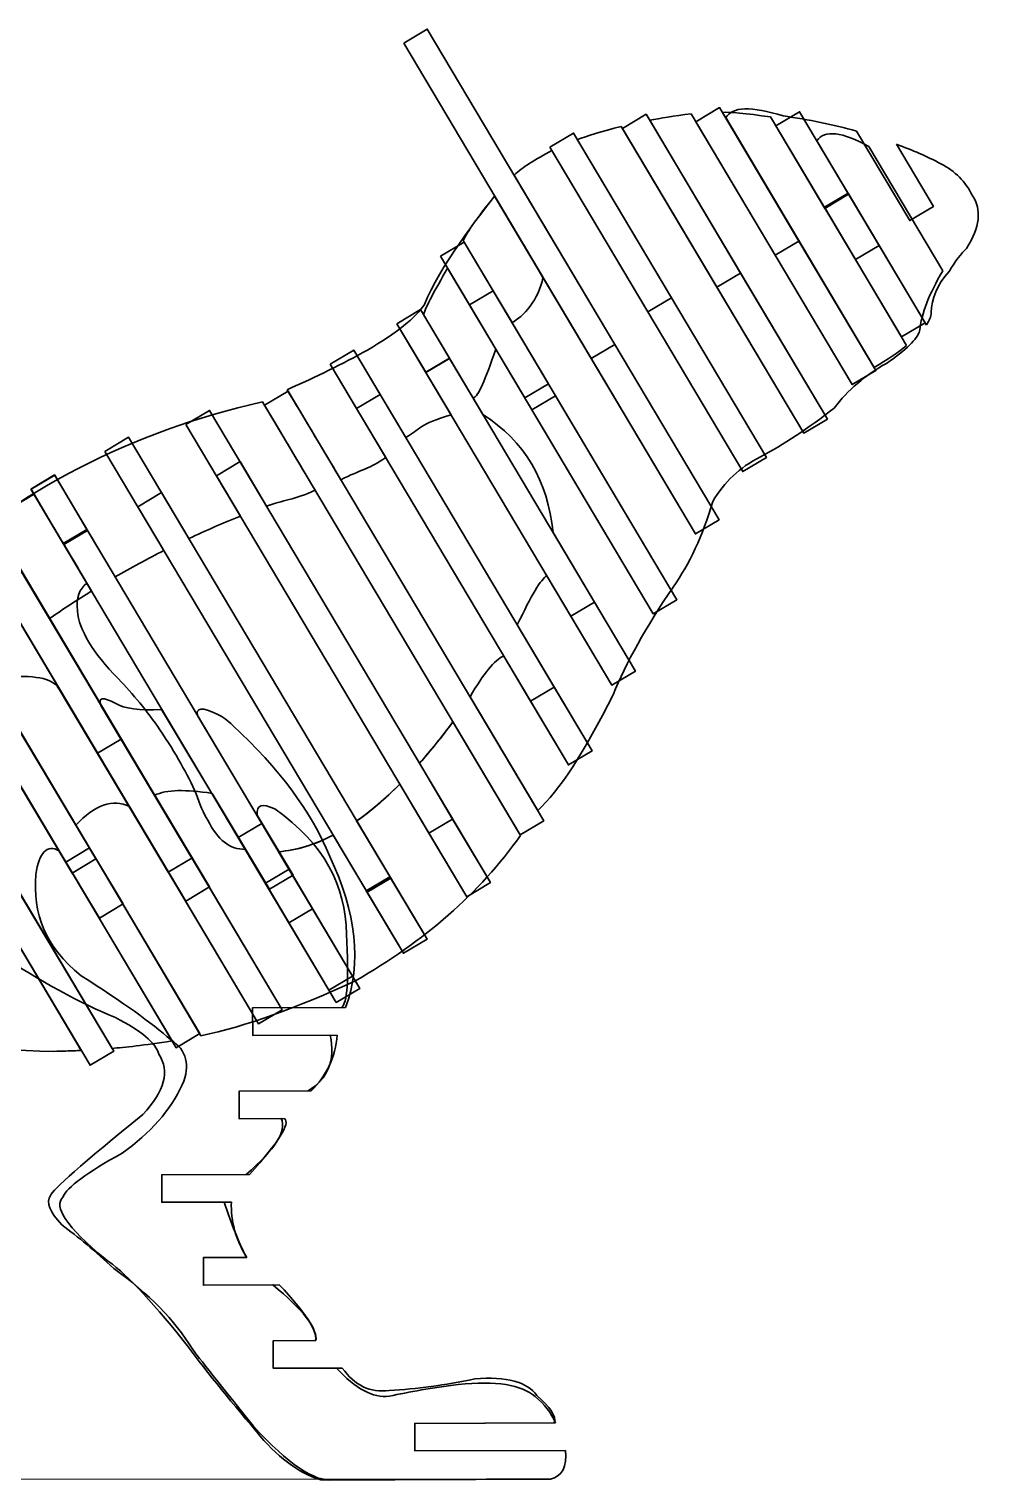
# Model space of a CAD drawing. Header units: inches. Extents: x -312 to -10, y -67 to 333.
# Drawn here: x -165.6 to -102.7, y 237.4 to 333.2 of the extents above; entities that cross this region are included whole.
import ezdxf

# ---------------------------------------------------------------- set-up
doc = ezdxf.new("R2010")
doc.units = ezdxf.units.IN
doc.header["$MEASUREMENT"] = 0
doc.layers.add('Layer 1', color=7, linetype='Continuous')

msp = doc.modelspace()

# ---------------------------------------------------------------- linework, layer by layer
at = {"layer": 'Layer 1', "color": 1, "lineweight": 35}
for points, knots in [([(-140.873, 332.279), (-140.873, 332.279), (-139.313, 333.207), (-139.313, 333.207), (-139.313, 333.207), (-139.313, 333.207), (-120.07, 300.859), (-120.07, 300.859), (-120.07, 300.859), (-120.07, 300.859), (-121.631, 299.93), (-121.631, 299.93), (-121.631, 299.93), (-121.631, 299.93), (-140.873, 332.279), (-140.873, 332.279)], [0, 0, 0, 0, 0.25, 0.25, 0.25, 0.25, 0.5, 0.5, 0.5, 0.5, 0.75, 0.75, 0.75, 0.75, 1, 1, 1, 1]), ([(-126.446, 326.658), (-126.446, 326.658), (-124.886, 327.586), (-124.886, 327.586), (-124.886, 327.586), (-124.886, 327.586), (-112.936, 307.499), (-112.936, 307.499), (-112.936, 307.499), (-112.936, 307.499), (-114.497, 306.57), (-114.497, 306.57), (-114.497, 306.57), (-114.497, 306.57), (-126.446, 326.658), (-126.446, 326.658)], [0, 0, 0, 0, 0.25, 0.25, 0.25, 0.25, 0.5, 0.5, 0.5, 0.5, 0.75, 0.75, 0.75, 0.75, 1, 1, 1, 1]), ([(-121.92, 327.626), (-121.92, 327.626), (-116.369, 318.294), (-116.369, 318.294), (-116.369, 318.294), (-116.369, 318.294), (-114.808, 319.223), (-114.808, 319.223), (-114.808, 319.223), (-114.808, 319.223), (-119.859, 327.714), (-119.859, 327.714)], [0, 0, 0, 0, 0.333333, 0.333333, 0.333333, 0.333333, 0.666667, 0.666667, 0.666667, 0.666667, 1, 1, 1, 1]), ([(-121.605, 327.096), (-121.605, 327.096), (-120.044, 328.025), (-120.044, 328.025), (-120.044, 328.025), (-120.044, 328.025), (-109.736, 310.697), (-109.736, 310.697), (-109.736, 310.697), (-109.736, 310.697), (-111.297, 309.768), (-111.297, 309.768), (-111.297, 309.768), (-111.297, 309.768), (-121.605, 327.096), (-121.605, 327.096)], [0, 0, 0, 0, 0.25, 0.25, 0.25, 0.25, 0.5, 0.5, 0.5, 0.5, 0.75, 0.75, 0.75, 0.75, 1, 1, 1, 1]), ([(-111.014, 326.481), (-112.548, 326.911), (-114.184, 327.241), (-115.843, 327.481), (-115.843, 327.481), (-117.951, 328.131), (-119.216, 328.093), (-119.635, 327.367)], [0, 0, 0, 0, 0.5, 0.5, 0.5, 0.5, 1, 1, 1, 1]), ([(-116.324, 326.822), (-116.324, 326.822), (-114.763, 327.751), (-114.763, 327.751), (-114.763, 327.751), (-114.763, 327.751), (-106.488, 313.839), (-106.488, 313.839), (-106.488, 313.839), (-106.488, 313.839), (-108.048, 312.91), (-108.048, 312.91), (-108.048, 312.91), (-108.048, 312.91), (-116.324, 326.822), (-116.324, 326.822)], [0, 0, 0, 0, 0.25, 0.25, 0.25, 0.25, 0.5, 0.5, 0.5, 0.5, 0.75, 0.75, 0.75, 0.75, 1, 1, 1, 1]), ([(-126.525, 326.79), (-126.525, 326.79), (-120.216, 316.184), (-120.216, 316.184), (-120.216, 316.184), (-120.216, 316.184), (-118.655, 317.112), (-118.655, 317.112), (-118.655, 317.112), (-118.655, 317.112), (-124.652, 327.194), (-124.652, 327.194)], [0, 0, 0, 0, 0.333333, 0.333333, 0.333333, 0.333333, 0.666667, 0.666667, 0.666667, 0.666667, 1, 1, 1, 1]), ([(-116.676, 327.413), (-116.676, 327.413), (-111.081, 318.009), (-111.081, 318.009), (-111.081, 318.009), (-111.081, 318.009), (-109.521, 318.937), (-109.521, 318.937), (-109.521, 318.937), (-109.521, 318.937), (-113.626, 325.839), (-113.626, 325.839)], [0, 0, 0, 0, 0.333333, 0.333333, 0.333333, 0.333333, 0.666667, 0.666667, 0.666667, 0.666667, 1, 1, 1, 1]), ([(-131.226, 325.415), (-131.226, 325.415), (-129.666, 326.344), (-129.666, 326.344), (-129.666, 326.344), (-129.666, 326.344), (-116.949, 304.967), (-116.949, 304.967), (-116.949, 304.967), (-116.949, 304.967), (-118.51, 304.038), (-118.51, 304.038), (-118.51, 304.038), (-118.51, 304.038), (-131.226, 325.415), (-131.226, 325.415)], [0, 0, 0, 0, 0.25, 0.25, 0.25, 0.25, 0.5, 0.5, 0.5, 0.5, 0.75, 0.75, 0.75, 0.75, 1, 1, 1, 1]), ([(-131.095, 325.195), (-131.095, 325.195), (-124.768, 314.559), (-124.768, 314.559), (-124.768, 314.559), (-124.768, 314.559), (-123.208, 315.487), (-123.208, 315.487), (-123.208, 315.487), (-123.208, 315.487), (-129.534, 326.123), (-129.534, 326.123)], [0, 0, 0, 0, 0.333333, 0.333333, 0.333333, 0.333333, 0.666667, 0.666667, 0.666667, 0.666667, 1, 1, 1, 1]), ([(-108.382, 325.61), (-108.382, 325.61), (-105.945, 321.513), (-105.945, 321.513), (-105.945, 321.513), (-105.945, 321.513), (-107.506, 320.584), (-107.506, 320.584), (-107.506, 320.584), (-107.506, 320.584), (-111.014, 326.481), (-111.014, 326.481)], [0, 0, 0, 0, 0.333333, 0.333333, 0.333333, 0.333333, 0.666667, 0.666667, 0.666667, 0.666667, 1, 1, 1, 1]), ([(-106.08, 314.514), (-106.086, 315.423), (-105.695, 316.33), (-104.907, 317.235), (-104.907, 317.235), (-104.492, 317.918), (-104.11, 318.423), (-103.76, 318.75), (-103.76, 318.75), (-102.87, 320.133), (-102.742, 321.3), (-103.377, 322.251), (-103.377, 322.251), (-103.829, 323.143), (-104.517, 323.834), (-105.443, 324.325), (-105.443, 324.325), (-106.429, 324.837), (-107.276, 325.204), (-108.382, 325.61)], [0, 0, 0, 0, 0.2, 0.2, 0.2, 0.2, 0.4, 0.4, 0.4, 0.4, 0.6, 0.6, 0.6, 0.6, 0.8, 0.8, 0.8, 0.8, 1, 1, 1, 1]), ([(-134.876, 322.196), (-134.876, 322.196), (-128.508, 311.491), (-128.508, 311.491), (-128.508, 311.491), (-128.508, 311.491), (-126.947, 312.419), (-126.947, 312.419), (-126.947, 312.419), (-126.947, 312.419), (-133.589, 323.585), (-133.589, 323.585)], [0, 0, 0, 0, 0.333333, 0.333333, 0.333333, 0.333333, 0.666667, 0.666667, 0.666667, 0.666667, 1, 1, 1, 1]), ([(-131.687, 316.836), (-134.442, 321.466), (-132.122, 317.566), (-134.876, 322.196), (-134.876, 322.196), (-135.869, 320.922), (-138.529, 317.53), (-139.506, 315.052), (-139.506, 315.052), (-139.988, 314.232), (-141.431, 313.116), (-143.266, 312.044), (-143.266, 312.044), (-144.878, 311.144), (-146.642, 310.273), (-148.556, 309.431)], [0, 0, 0, 0, 0.25, 0.25, 0.25, 0.25, 0.5, 0.5, 0.5, 0.5, 0.75, 0.75, 0.75, 0.75, 1, 1, 1, 1]), ([(-106.402, 313.695), (-106.402, 313.695), (-111.573, 322.388), (-111.573, 322.388), (-111.573, 322.388), (-111.573, 322.388), (-113.134, 321.46), (-113.134, 321.46), (-113.134, 321.46), (-113.134, 321.46), (-107.709, 312.34), (-107.709, 312.34)], [0, 0, 0, 0, 0.333333, 0.333333, 0.333333, 0.333333, 0.666667, 0.666667, 0.666667, 0.666667, 1, 1, 1, 1]), ([(-138.435, 318.226), (-138.435, 318.226), (-136.874, 319.154), (-136.874, 319.154), (-136.874, 319.154), (-136.874, 319.154), (-122.853, 295.583), (-122.853, 295.583), (-122.853, 295.583), (-122.853, 295.583), (-124.414, 294.655), (-124.414, 294.655), (-124.414, 294.655), (-124.414, 294.655), (-138.435, 318.226), (-138.435, 318.226)], [0, 0, 0, 0, 0.25, 0.25, 0.25, 0.25, 0.5, 0.5, 0.5, 0.5, 0.75, 0.75, 0.75, 0.75, 1, 1, 1, 1]), ([(-137.973, 317.449), (-137.973, 317.449), (-132.881, 308.889), (-132.881, 308.889), (-132.881, 308.889), (-132.881, 308.889), (-131.32, 309.818), (-131.32, 309.818), (-131.32, 309.818), (-131.32, 309.818), (-136.943, 319.27), (-136.943, 319.27)], [0, 0, 0, 0, 0.333333, 0.333333, 0.333333, 0.333333, 0.666667, 0.666667, 0.666667, 0.666667, 1, 1, 1, 1]), ([(-105.327, 317.264), (-106.22, 315.772), (-106.729, 314.451), (-106.851, 313.299), (-106.851, 313.299), (-107.012, 312.768), (-107.74, 312.058), (-109.035, 311.168), (-109.035, 311.168), (-110.446, 310.388), (-111.597, 309.406), (-112.49, 308.222), (-112.49, 308.222), (-114.185, 306.893), (-115.821, 305.813), (-117.398, 304.982), (-117.398, 304.982), (-118.698, 304.321), (-119.729, 303.35), (-120.491, 302.067), (-120.491, 302.067), (-121.157, 299.799), (-122.028, 297.919), (-123.105, 296.426), (-123.105, 296.426), (-124.893, 293.78), (-126.214, 291.413), (-127.067, 289.323), (-127.067, 289.323), (-128.954, 285.541), (-130.611, 282.996), (-132.037, 281.688)], [0, 0, 0, 0, 0.125, 0.125, 0.125, 0.125, 0.25, 0.25, 0.25, 0.25, 0.375, 0.375, 0.375, 0.375, 0.5, 0.5, 0.5, 0.5, 0.625, 0.625, 0.625, 0.625, 0.75, 0.75, 0.75, 0.75, 0.875, 0.875, 0.875, 0.875, 1, 1, 1, 1]), ([(-134.795, 312.107), (-134.795, 312.107), (-136.53, 315.024), (-136.53, 315.024), (-136.53, 315.024), (-136.53, 315.024), (-134.969, 315.952), (-134.969, 315.952), (-134.969, 315.952), (-134.969, 315.952), (-133.73, 313.869), (-133.73, 313.869)], [0, 0, 0, 0, 0.333333, 0.333333, 0.333333, 0.333333, 0.666667, 0.666667, 0.666667, 0.666667, 1, 1, 1, 1]), ([(-141.324, 313.781), (-141.324, 313.781), (-139.763, 314.709), (-139.763, 314.709), (-139.763, 314.709), (-139.763, 314.709), (-125.594, 290.889), (-125.594, 290.889), (-125.594, 290.889), (-125.594, 290.889), (-127.155, 289.96), (-127.155, 289.96), (-127.155, 289.96), (-127.155, 289.96), (-141.324, 313.781), (-141.324, 313.781)], [0, 0, 0, 0, 0.25, 0.25, 0.25, 0.25, 0.5, 0.5, 0.5, 0.5, 0.75, 0.75, 0.75, 0.75, 1, 1, 1, 1]), ([(-148.556, 309.431), (-147.614, 307.847), (-145.741, 304.725), (-145.013, 303.501), (-145.013, 303.501), (-143.742, 304.14), (-143.045, 304.235), (-142.06, 304.964), (-142.06, 304.964), (-142.06, 304.964), (-143.98, 308.191), (-143.98, 308.191), (-143.98, 308.191), (-143.98, 308.191), (-142.419, 309.12), (-142.419, 309.12), (-142.419, 309.12), (-142.419, 309.12), (-140.73, 306.28), (-140.73, 306.28), (-140.73, 306.28), (-139.789, 306.84), (-139.854, 307.17), (-137.748, 307.768), (-137.748, 307.768), (-137.748, 307.768), (-139.41, 310.564), (-139.41, 310.564), (-139.41, 310.564), (-139.41, 310.564), (-137.85, 311.492), (-137.85, 311.492), (-137.85, 311.492), (-137.85, 311.492), (-136.291, 308.871), (-136.291, 308.871)], [0, 0, 0, 0, 0.111111, 0.111111, 0.111111, 0.111111, 0.222222, 0.222222, 0.222222, 0.222222, 0.333333, 0.333333, 0.333333, 0.333333, 0.444444, 0.444444, 0.444444, 0.444444, 0.555556, 0.555556, 0.555556, 0.555556, 0.666667, 0.666667, 0.666667, 0.666667, 0.777778, 0.777778, 0.777778, 0.777778, 0.888889, 0.888889, 0.888889, 0.888889, 1, 1, 1, 1]), ([(-145.721, 311.118), (-145.721, 311.118), (-144.16, 312.047), (-144.16, 312.047), (-144.16, 312.047), (-144.16, 312.047), (-128.444, 285.625), (-128.444, 285.625), (-128.444, 285.625), (-128.444, 285.625), (-130.005, 284.697), (-130.005, 284.697), (-130.005, 284.697), (-130.005, 284.697), (-145.721, 311.118), (-145.721, 311.118)], [0, 0, 0, 0, 0.25, 0.25, 0.25, 0.25, 0.5, 0.5, 0.5, 0.5, 0.75, 0.75, 0.75, 0.75, 1, 1, 1, 1]), ([(-150.178, 308.631), (-147.423, 304.001), (-149.464, 307.432), (-146.71, 302.802), (-146.71, 302.802), (-148.068, 302.186), (-148.837, 302.153), (-149.915, 301.757)], [0, 0, 0, 0, 0.5, 0.5, 0.5, 0.5, 1, 1, 1, 1]), ([(-150.046, 308.409), (-150.046, 308.409), (-148.485, 309.338), (-148.485, 309.338), (-148.485, 309.338), (-148.485, 309.338), (-131.638, 281.016), (-131.638, 281.016), (-131.638, 281.016), (-131.638, 281.016), (-133.198, 280.088), (-133.198, 280.088), (-133.198, 280.088), (-133.198, 280.088), (-150.046, 308.409), (-150.046, 308.409)], [0, 0, 0, 0, 0.25, 0.25, 0.25, 0.25, 0.5, 0.5, 0.5, 0.5, 0.75, 0.75, 0.75, 0.75, 1, 1, 1, 1]), ([(-155.233, 307.14), (-155.233, 307.14), (-153.672, 308.068), (-153.672, 308.068), (-153.672, 308.068), (-153.672, 308.068), (-135.157, 276.942), (-135.157, 276.942), (-135.157, 276.942), (-135.157, 276.942), (-136.717, 276.013), (-136.717, 276.013), (-136.717, 276.013), (-136.717, 276.013), (-155.233, 307.14), (-155.233, 307.14)], [0, 0, 0, 0, 0.25, 0.25, 0.25, 0.25, 0.5, 0.5, 0.5, 0.5, 0.75, 0.75, 0.75, 0.75, 1, 1, 1, 1]), ([(-160.575, 305.366), (-160.575, 305.366), (-159.014, 306.295), (-159.014, 306.295), (-159.014, 306.295), (-159.014, 306.295), (-139.332, 273.208), (-139.332, 273.208), (-139.332, 273.208), (-139.332, 273.208), (-140.893, 272.279), (-140.893, 272.279), (-140.893, 272.279), (-140.893, 272.279), (-160.575, 305.366), (-160.575, 305.366)], [0, 0, 0, 0, 0.25, 0.25, 0.25, 0.25, 0.5, 0.5, 0.5, 0.5, 0.75, 0.75, 0.75, 0.75, 1, 1, 1, 1]), ([(-151.637, 301.095), (-151.637, 301.095), (-153.223, 303.76), (-153.223, 303.76), (-153.223, 303.76), (-153.223, 303.76), (-151.66, 304.69), (-151.66, 304.69), (-151.66, 304.69), (-151.66, 304.69), (-149.915, 301.757), (-149.915, 301.757)], [0, 0, 0, 0, 0.333333, 0.333333, 0.333333, 0.333333, 0.666667, 0.666667, 0.666667, 0.666667, 1, 1, 1, 1]), ([(-165.449, 302.883), (-165.449, 302.883), (-163.888, 303.812), (-163.888, 303.812), (-163.888, 303.812), (-163.888, 303.812), (-144.24, 270.781), (-144.24, 270.781), (-144.24, 270.781), (-144.24, 270.781), (-145.801, 269.852), (-145.801, 269.852), (-145.801, 269.852), (-145.801, 269.852), (-165.449, 302.883), (-165.449, 302.883)], [0, 0, 0, 0, 0.25, 0.25, 0.25, 0.25, 0.5, 0.5, 0.5, 0.5, 0.75, 0.75, 0.75, 0.75, 1, 1, 1, 1]), ([(-156.685, 298.827), (-156.685, 298.827), (-158.406, 301.72), (-158.406, 301.72), (-158.406, 301.72), (-158.406, 301.72), (-156.843, 302.649), (-156.843, 302.649), (-156.843, 302.649), (-156.843, 302.649), (-155.042, 299.623), (-155.042, 299.623)], [0, 0, 0, 0, 0.333333, 0.333333, 0.333333, 0.333333, 0.666667, 0.666667, 0.666667, 0.666667, 1, 1, 1, 1]), ([(-169.704, 300.006), (-169.704, 300.006), (-168.143, 300.935), (-168.143, 300.935), (-168.143, 300.935), (-168.143, 300.935), (-148.888, 268.564), (-148.888, 268.564), (-148.888, 268.564), (-148.888, 268.564), (-150.448, 267.636), (-150.448, 267.636), (-150.448, 267.636), (-150.448, 267.636), (-169.704, 300.006), (-169.704, 300.006)], [0, 0, 0, 0, 0.25, 0.25, 0.25, 0.25, 0.5, 0.5, 0.5, 0.5, 0.75, 0.75, 0.75, 0.75, 1, 1, 1, 1]), ([(-169.535, 299.721), (-169.535, 299.721), (-161.06, 285.474), (-161.06, 285.474), (-161.06, 285.474), (-161.06, 285.474), (-159.499, 286.403), (-159.499, 286.403), (-159.499, 286.403), (-159.499, 286.403), (-168.075, 300.752), (-168.075, 300.752)], [0, 0, 0, 0, 0.333333, 0.333333, 0.333333, 0.333333, 0.666667, 0.666667, 0.666667, 0.666667, 1, 1, 1, 1]), ([(-161.455, 296.164), (-161.455, 296.164), (-163.273, 299.219), (-163.273, 299.219), (-163.273, 299.219), (-163.273, 299.219), (-161.71, 300.149), (-161.71, 300.149), (-161.71, 300.149), (-161.71, 300.149), (-159.892, 297.093), (-159.892, 297.093)], [0, 0, 0, 0, 0.333333, 0.333333, 0.333333, 0.333333, 0.666667, 0.666667, 0.666667, 0.666667, 1, 1, 1, 1]), ([(-131.437, 297.16), (-131.437, 297.16), (-129.857, 294.504), (-129.857, 294.504), (-129.857, 294.504), (-129.857, 294.504), (-128.297, 295.433), (-128.297, 295.433), (-128.297, 295.433), (-128.297, 295.433), (-131.024, 300.018), (-131.024, 300.018)], [0, 0, 0, 0, 0.333333, 0.333333, 0.333333, 0.333333, 0.666667, 0.666667, 0.666667, 0.666667, 1, 1, 1, 1]), ([(-173.921, 296.391), (-173.921, 296.391), (-172.36, 297.32), (-172.36, 297.32), (-172.36, 297.32), (-172.36, 297.32), (-154.315, 266.985), (-154.315, 266.985), (-154.315, 266.985), (-154.315, 266.985), (-155.876, 266.056), (-155.876, 266.056), (-155.876, 266.056), (-155.876, 266.056), (-173.921, 296.391), (-173.921, 296.391)], [0, 0, 0, 0, 0.25, 0.25, 0.25, 0.25, 0.5, 0.5, 0.5, 0.5, 0.75, 0.75, 0.75, 0.75, 1, 1, 1, 1]), ([(-165.701, 293.276), (-165.701, 293.276), (-167.599, 296.468), (-167.599, 296.468), (-167.599, 296.468), (-167.599, 296.468), (-166.036, 297.397), (-166.036, 297.397), (-166.036, 297.397), (-166.036, 297.397), (-164.22, 294.344), (-164.22, 294.344)], [0, 0, 0, 0, 0.333333, 0.333333, 0.333333, 0.333333, 0.666667, 0.666667, 0.666667, 0.666667, 1, 1, 1, 1]), ([(-151.321, 279.133), (-152.318, 279.114), (-153.14, 279.754), (-153.787, 281.051), (-153.787, 281.051), (-154.082, 281.529), (-154.337, 282.11), (-154.555, 282.792), (-154.555, 282.792), (-155.113, 284.063), (-155.91, 285.47), (-156.946, 287.012), (-156.946, 287.012), (-157.792, 288.25), (-158.706, 289.37), (-159.687, 290.37), (-159.687, 290.37), (-161.374, 292.088), (-162.273, 293.583), (-162.384, 294.853), (-162.384, 294.853), (-162.469, 295.703), (-162.261, 296.312), (-161.759, 296.68)], [0, 0, 0, 0, 0.166667, 0.166667, 0.166667, 0.166667, 0.333333, 0.333333, 0.333333, 0.333333, 0.5, 0.5, 0.5, 0.5, 0.666667, 0.666667, 0.666667, 0.666667, 0.833333, 0.833333, 0.833333, 0.833333, 1, 1, 1, 1]), ([(-178.01, 292.561), (-178.01, 292.561), (-176.449, 293.489), (-176.449, 293.489), (-176.449, 293.489), (-176.449, 293.489), (-159.992, 265.824), (-159.992, 265.824), (-159.992, 265.824), (-159.992, 265.824), (-161.553, 264.895), (-161.553, 264.895), (-161.553, 264.895), (-161.553, 264.895), (-178.01, 292.561), (-178.01, 292.561)], [0, 0, 0, 0, 0.25, 0.25, 0.25, 0.25, 0.5, 0.5, 0.5, 0.5, 0.75, 0.75, 0.75, 0.75, 1, 1, 1, 1]), ([(-134.276, 291.878), (-134.276, 291.878), (-132.508, 288.906), (-132.508, 288.906), (-132.508, 288.906), (-132.508, 288.906), (-130.947, 289.834), (-130.947, 289.834), (-130.947, 289.834), (-130.947, 289.834), (-133.381, 293.925), (-133.381, 293.925)], [0, 0, 0, 0, 0.333333, 0.333333, 0.333333, 0.333333, 0.666667, 0.666667, 0.666667, 0.666667, 1, 1, 1, 1]), ([(-141.127, 283.426), (-141.127, 283.426), (-139.21, 280.203), (-139.21, 280.203), (-139.21, 280.203), (-139.21, 280.203), (-137.649, 281.132), (-137.649, 281.132), (-137.649, 281.132), (-137.649, 281.132), (-139.833, 284.803), (-139.833, 284.803)], [0, 0, 0, 0, 0.333333, 0.333333, 0.333333, 0.333333, 0.666667, 0.666667, 0.666667, 0.666667, 1, 1, 1, 1]), ([(-145.525, 280.066), (-145.525, 280.066), (-143.29, 276.308), (-143.29, 276.308), (-143.29, 276.308), (-143.29, 276.308), (-141.729, 277.237), (-141.729, 277.237), (-141.729, 277.237), (-141.729, 277.237), (-143.973, 281.009), (-143.973, 281.009)], [0, 0, 0, 0, 0.333333, 0.333333, 0.333333, 0.333333, 0.666667, 0.666667, 0.666667, 0.666667, 1, 1, 1, 1]), ([(-154.25, 266.839), (-154.25, 266.839), (-161.595, 279.223), (-161.595, 279.223), (-161.595, 279.223), (-161.595, 279.223), (-163.156, 278.294), (-163.156, 278.294), (-163.156, 278.294), (-163.156, 278.294), (-156.144, 266.506), (-156.144, 266.506)], [0, 0, 0, 0, 0.333333, 0.333333, 0.333333, 0.333333, 0.666667, 0.666667, 0.666667, 0.666667, 1, 1, 1, 1]), ([(-149.116, 278.979), (-149.116, 278.979), (-146.88, 275.22), (-146.88, 275.22), (-146.88, 275.22), (-146.88, 275.22), (-148.441, 274.291), (-148.441, 274.291), (-148.441, 274.291), (-148.441, 274.291), (-151.321, 279.133), (-151.321, 279.133)], [0, 0, 0, 0, 0.333333, 0.333333, 0.333333, 0.333333, 0.666667, 0.666667, 0.666667, 0.666667, 1, 1, 1, 1]), ([(-160.105, 266.014), (-160.105, 266.014), (-166.481, 276.732), (-166.481, 276.732), (-166.481, 276.732), (-166.481, 276.732), (-168.042, 275.804), (-168.042, 275.804), (-168.042, 275.804), (-168.042, 275.804), (-162.137, 265.878), (-162.137, 265.878)], [0, 0, 0, 0, 0.333333, 0.333333, 0.333333, 0.333333, 0.666667, 0.666667, 0.666667, 0.666667, 1, 1, 1, 1]), ([(-181.889, 275.318), (-180.823, 272.195), (-178.96, 269.862), (-176.302, 268.319), (-176.302, 268.319), (-173.012, 266.677), (-168.897, 265.843), (-163.957, 265.815), (-163.957, 265.815), (-163.686, 265.821), (-163.415, 265.828), (-163.147, 265.836), (-163.147, 265.836), (-162.822, 265.847), (-162.458, 265.862), (-162.137, 265.878)], [0, 0, 0, 0, 0.25, 0.25, 0.25, 0.25, 0.5, 0.5, 0.5, 0.5, 0.75, 0.75, 0.75, 0.75, 1, 1, 1, 1])]:
    msp.add_open_spline(points, degree=3, knots=knots, dxfattribs=at)
for points in [[(-121.92, 327.626), (-123.053, 327.474), (-123.964, 327.33), (-124.652, 327.194)], [(-116.676, 327.413), (-118.347, 327.648), (-119.409, 327.749), (-119.859, 327.714)], [(-126.525, 326.79), (-127.833, 326.454), (-128.795, 326.162), (-129.411, 325.916)], [(-119.635, 327.367), (-119.635, 327.367), (-109.844, 310.907), (-109.844, 310.907)], [(-113.626, 325.839), (-113.111, 326.573), (-111.969, 326.446), (-110.201, 325.457)], [(-131.095, 325.195), (-132.211, 324.621), (-133.043, 324.085), (-133.589, 323.585)], [(-110.201, 325.457), (-110.201, 325.457), (-105.327, 317.264), (-105.327, 317.264)], [(-134.876, 322.196), (-136.011, 320.787), (-136.7, 319.811), (-136.943, 319.27)], [(-137.973, 317.449), (-138.845, 315.965), (-139.377, 314.943), (-139.57, 314.385)], [(-133.73, 313.869), (-133.016, 314.185), (-131.94, 315.409), (-131.687, 316.836)], [(-135.656, 307.805), (-135.656, 307.805), (-139.57, 314.385), (-139.57, 314.385)], [(-106.409, 313.705), (-106.19, 314.022), (-106.114, 314.239), (-106.08, 314.514)], [(-109.844, 310.907), (-108.949, 311.431), (-108.285, 311.871), (-107.709, 312.34)], [(-136.291, 308.871), (-135.913, 309.027), (-135.524, 310.04), (-134.795, 312.107)], [(-150.178, 308.631), (-159.031, 306.608), (-166.227, 302.787), (-172.36, 297.32)], [(-131.024, 300.018), (-131.352, 303.436), (-132.896, 306.031), (-135.656, 307.805)], [(-165.245, 302.54), (-166.225, 301.963), (-167.187, 301.354), (-168.075, 300.752)], [(-165.245, 302.54), (-164.083, 300.587), (-162.921, 298.633), (-161.759, 296.68)], [(-151.637, 301.095), (-152.826, 300.621), (-153.89, 300.16), (-155.043, 299.623)], [(-156.685, 298.827), (-157.733, 298.301), (-158.887, 297.67), (-159.892, 297.093)], [(-133.381, 293.925), (-132.46, 295.878), (-131.812, 296.956), (-131.437, 297.16)], [(-161.455, 296.164), (-162.431, 295.564), (-163.282, 294.996), (-164.22, 294.343)], [(-136.499, 289.189), (-135.613, 290.726), (-134.872, 291.622), (-134.276, 291.878)], [(-132.037, 281.688), (-132.037, 281.688), (-136.499, 289.189), (-136.499, 289.189)], [(-139.833, 284.803), (-139.194, 285.514), (-138.458, 286.423), (-137.625, 287.53)], [(-137.625, 287.53), (-138.37, 286.533), (-139.09, 285.641), (-139.82, 284.818)], [(-133.168, 280.037), (-133.168, 280.037), (-137.625, 287.53), (-137.625, 287.53)], [(-141.127, 283.426), (-142.092, 282.466), (-143.032, 281.661), (-143.973, 281.009)], [(-141.127, 283.426), (-142.164, 282.402), (-143.113, 281.597), (-143.973, 281.009)], [(-145.525, 280.066), (-146.746, 279.448), (-147.908, 279.069), (-149.116, 278.979)], [(-145.525, 280.066), (-146.761, 279.427), (-147.959, 279.065), (-149.116, 278.979)], [(-144.057, 270.473), (-139.522, 273.053), (-135.893, 276.241), (-133.168, 280.037)], [(-144.057, 270.473), (-147.879, 268.683), (-151.277, 267.471), (-154.25, 266.839)], [(-156.144, 266.506), (-157.986, 266.227), (-159.307, 266.063), (-160.105, 266.014)]]:
    msp.add_open_spline(points, degree=3, dxfattribs=at)
at = {"layer": 'Layer 1', "lineweight": 35}
for points in [[(-116.324, 326.822), (-116.324, 326.822), (-114.763, 327.751), (-114.763, 327.751), (-114.763, 327.751), (-114.763, 327.751), (-111.531, 322.317), (-111.531, 322.317), (-111.531, 322.317), (-111.531, 322.317), (-113.092, 321.388), (-113.092, 321.388), (-113.092, 321.388), (-113.092, 321.388), (-116.324, 326.822), (-116.324, 326.822)], [(-138.435, 318.226), (-138.435, 318.226), (-136.874, 319.154), (-136.874, 319.154), (-136.874, 319.154), (-136.874, 319.154), (-134.971, 315.956), (-134.971, 315.956), (-134.971, 315.956), (-134.971, 315.956), (-136.532, 315.027), (-136.532, 315.027), (-136.532, 315.027), (-136.532, 315.027), (-138.435, 318.226), (-138.435, 318.226)], [(-116.369, 318.294), (-116.369, 318.294), (-114.808, 319.223), (-114.808, 319.223), (-114.808, 319.223), (-114.808, 319.223), (-109.736, 310.697), (-109.736, 310.697), (-109.736, 310.697), (-109.736, 310.697), (-111.297, 309.768), (-111.297, 309.768), (-111.297, 309.768), (-111.297, 309.768), (-116.369, 318.294), (-116.369, 318.294)], [(-111.081, 318.009), (-111.081, 318.009), (-109.521, 318.937), (-109.521, 318.937), (-109.521, 318.937), (-109.521, 318.937), (-106.488, 313.839), (-106.488, 313.839), (-106.488, 313.839), (-106.488, 313.839), (-108.048, 312.91), (-108.048, 312.91), (-108.048, 312.91), (-108.048, 312.91), (-111.081, 318.009), (-111.081, 318.009)], [(-120.216, 316.184), (-120.216, 316.184), (-118.655, 317.112), (-118.655, 317.112), (-118.655, 317.112), (-118.655, 317.112), (-112.936, 307.499), (-112.936, 307.499), (-112.936, 307.499), (-112.936, 307.499), (-114.497, 306.57), (-114.497, 306.57), (-114.497, 306.57), (-114.497, 306.57), (-120.216, 316.184), (-120.216, 316.184)], [(-124.768, 314.559), (-124.768, 314.559), (-123.208, 315.487), (-123.208, 315.487), (-123.208, 315.487), (-123.208, 315.487), (-116.949, 304.967), (-116.949, 304.967), (-116.949, 304.967), (-116.949, 304.967), (-118.51, 304.038), (-118.51, 304.038), (-118.51, 304.038), (-118.51, 304.038), (-124.768, 314.559), (-124.768, 314.559)], [(-141.324, 313.781), (-141.324, 313.781), (-139.763, 314.709), (-139.763, 314.709), (-139.763, 314.709), (-139.763, 314.709), (-137.86, 311.51), (-137.86, 311.51), (-137.86, 311.51), (-137.86, 311.51), (-139.421, 310.582), (-139.421, 310.582), (-139.421, 310.582), (-139.421, 310.582), (-141.324, 313.781), (-141.324, 313.781)], [(-128.508, 311.491), (-128.508, 311.491), (-126.947, 312.419), (-126.947, 312.419), (-126.947, 312.419), (-126.947, 312.419), (-120.07, 300.859), (-120.07, 300.859), (-120.07, 300.859), (-120.07, 300.859), (-121.631, 299.93), (-121.631, 299.93), (-121.631, 299.93), (-121.631, 299.93), (-128.508, 311.491), (-128.508, 311.491)], [(-145.721, 311.118), (-145.721, 311.118), (-144.16, 312.047), (-144.16, 312.047), (-144.16, 312.047), (-144.16, 312.047), (-142.419, 309.12), (-142.419, 309.12), (-142.419, 309.12), (-142.419, 309.12), (-143.98, 308.191), (-143.98, 308.191), (-143.98, 308.191), (-143.98, 308.191), (-145.721, 311.118), (-145.721, 311.118)], [(-132.412, 308.101), (-132.412, 308.101), (-130.851, 309.029), (-130.851, 309.029), (-130.851, 309.029), (-130.851, 309.029), (-122.853, 295.583), (-122.853, 295.583), (-122.853, 295.583), (-122.853, 295.583), (-124.414, 294.655), (-124.414, 294.655), (-124.414, 294.655), (-124.414, 294.655), (-132.412, 308.101), (-132.412, 308.101)], [(-165.44, 302.867), (-165.44, 302.867), (-163.879, 303.796), (-163.879, 303.796), (-163.879, 303.796), (-163.879, 303.796), (-161.754, 300.223), (-161.754, 300.223), (-161.754, 300.223), (-161.754, 300.223), (-163.315, 299.295), (-163.315, 299.295), (-163.315, 299.295), (-163.315, 299.295), (-165.44, 302.867), (-165.44, 302.867)], [(-173.921, 296.391), (-173.921, 296.391), (-172.36, 297.32), (-172.36, 297.32), (-172.36, 297.32), (-172.36, 297.32), (-161.595, 279.223), (-161.595, 279.223), (-161.595, 279.223), (-161.595, 279.223), (-163.156, 278.294), (-163.156, 278.294), (-163.156, 278.294), (-163.156, 278.294), (-173.921, 296.391), (-173.921, 296.391)], [(-129.857, 294.504), (-129.857, 294.504), (-128.297, 295.433), (-128.297, 295.433), (-128.297, 295.433), (-128.297, 295.433), (-125.594, 290.889), (-125.594, 290.889), (-125.594, 290.889), (-125.594, 290.889), (-127.155, 289.961), (-127.155, 289.961), (-127.155, 289.961), (-127.155, 289.961), (-129.857, 294.504), (-129.857, 294.504)], [(-132.508, 288.906), (-132.508, 288.906), (-130.947, 289.834), (-130.947, 289.834), (-130.947, 289.834), (-130.947, 289.834), (-128.444, 285.625), (-128.444, 285.625), (-128.444, 285.625), (-128.444, 285.625), (-130.005, 284.697), (-130.005, 284.697), (-130.005, 284.697), (-130.005, 284.697), (-132.508, 288.906), (-132.508, 288.906)], [(-161.06, 285.474), (-161.06, 285.474), (-159.499, 286.403), (-159.499, 286.403), (-159.499, 286.403), (-159.499, 286.403), (-148.888, 268.564), (-148.888, 268.564), (-148.888, 268.564), (-148.888, 268.564), (-150.448, 267.636), (-150.448, 267.636), (-150.448, 267.636), (-150.448, 267.636), (-161.06, 285.474), (-161.06, 285.474)], [(-139.21, 280.203), (-139.21, 280.203), (-137.649, 281.132), (-137.649, 281.132), (-137.649, 281.132), (-137.649, 281.132), (-135.157, 276.942), (-135.157, 276.942), (-135.157, 276.942), (-135.157, 276.942), (-136.717, 276.013), (-136.717, 276.013), (-136.717, 276.013), (-136.717, 276.013), (-139.21, 280.203), (-139.21, 280.203)], [(-143.343, 276.398), (-143.343, 276.398), (-141.782, 277.326), (-141.782, 277.326), (-141.782, 277.326), (-141.782, 277.326), (-139.332, 273.208), (-139.332, 273.208), (-139.332, 273.208), (-139.332, 273.208), (-140.893, 272.279), (-140.893, 272.279), (-140.893, 272.279), (-140.893, 272.279), (-143.343, 276.398), (-143.343, 276.398)], [(-148.441, 274.291), (-148.441, 274.291), (-146.88, 275.22), (-146.88, 275.22), (-146.88, 275.22), (-146.88, 275.22), (-144.24, 270.781), (-144.24, 270.781), (-144.24, 270.781), (-144.24, 270.781), (-145.801, 269.852), (-145.801, 269.852), (-145.801, 269.852), (-145.801, 269.852), (-148.441, 274.291), (-148.441, 274.291)]]:
    msp.add_open_spline(points, degree=3, knots=[0, 0, 0, 0, 0.25, 0.25, 0.25, 0.25, 0.5, 0.5, 0.5, 0.5, 0.75, 0.75, 0.75, 0.75, 1, 1, 1, 1], dxfattribs=at)
at = {"layer": 'Layer 1', "color": 3, "lineweight": 35}
for points, knots in [([(-167.989, 289.896), (-168.189, 290.385), (-167.831, 290.583), (-166.914, 290.492), (-166.914, 290.492), (-164.997, 290.633), (-163.885, 290.35), (-163.577, 289.642)], [0, 0, 0, 0, 0.5, 0.5, 0.5, 0.5, 1, 1, 1, 1]), ([(-167.989, 289.896), (-167.989, 289.896), (-161.173, 278.497), (-161.173, 278.497), (-161.173, 278.497), (-161.173, 278.497), (-162.732, 277.565), (-162.732, 277.565), (-162.732, 277.565), (-162.732, 277.565), (-169.305, 288.557), (-169.305, 288.557)], [0, 0, 0, 0, 0.333333, 0.333333, 0.333333, 0.333333, 0.666667, 0.666667, 0.666667, 0.666667, 1, 1, 1, 1]), ([(-160.846, 288.612), (-160.846, 288.612), (-154.836, 278.562), (-154.836, 278.562), (-154.836, 278.562), (-154.836, 278.562), (-156.395, 277.63), (-156.395, 277.63), (-156.395, 277.63), (-156.395, 277.63), (-163.577, 289.642), (-163.577, 289.642)], [0, 0, 0, 0, 0.333333, 0.333333, 0.333333, 0.333333, 0.666667, 0.666667, 0.666667, 0.666667, 1, 1, 1, 1]), ([(-160.846, 288.612), (-161.039, 289.163), (-160.711, 289.206), (-159.863, 288.741), (-159.863, 288.741), (-159.306, 288.416), (-158.296, 288.287), (-156.833, 288.354)], [0, 0, 0, 0, 0.5, 0.5, 0.5, 0.5, 1, 1, 1, 1]), ([(-154.455, 287.917), (-154.455, 287.917), (-150.226, 280.844), (-150.226, 280.844), (-150.226, 280.844), (-150.226, 280.844), (-151.785, 279.912), (-151.785, 279.912), (-151.785, 279.912), (-151.785, 279.912), (-156.833, 288.354), (-156.833, 288.354)], [0, 0, 0, 0, 0.333333, 0.333333, 0.333333, 0.333333, 0.666667, 0.666667, 0.666667, 0.666667, 1, 1, 1, 1]), ([(-154.455, 287.917), (-154.605, 288.488), (-154.178, 288.533), (-153.174, 288.051), (-153.174, 288.051), (-152.818, 287.877), (-152.475, 287.627), (-152.145, 287.302)], [0, 0, 0, 0, 0.5, 0.5, 0.5, 0.5, 1, 1, 1, 1]), ([(-152.145, 287.302), (-149.092, 284.493), (-146.957, 281.612), (-145.739, 278.659), (-145.739, 278.659), (-143.977, 274.956), (-143.631, 271.639), (-144.702, 268.71)], [0, 0, 0, 0, 0.5, 0.5, 0.5, 0.5, 1, 1, 1, 1]), ([(-145.549, 237.566), (-146.744, 237.432), (-148.485, 238.61), (-150.773, 241.099), (-150.773, 241.099), (-153.32, 244.285), (-154.671, 245.994), (-154.825, 246.223), (-154.825, 246.223), (-155.946, 248.069), (-157.663, 249.827), (-159.975, 251.497), (-159.975, 251.497), (-161.221, 252.643), (-162.365, 253.602), (-163.406, 254.373), (-163.406, 254.373), (-164.217, 255.223), (-164.466, 255.87), (-164.153, 256.314), (-164.153, 256.314), (-164.078, 256.655), (-162.051, 258.436), (-158.074, 261.656), (-158.074, 261.656), (-156.634, 263.204), (-156.281, 264.526), (-157.017, 265.623), (-157.017, 265.623), (-157.224, 266.381), (-158.18, 267.187), (-159.884, 268.042), (-159.884, 268.042), (-162.168, 268.979), (-164.793, 270.41), (-167.761, 272.333), (-167.761, 272.333), (-169.97, 273.791), (-171.654, 275.967), (-172.814, 278.86), (-172.814, 278.86), (-173.159, 280.095), (-173.3, 281.415), (-173.237, 282.822)], [0, 0, 0, 0, 0.090909, 0.090909, 0.090909, 0.090909, 0.181818, 0.181818, 0.181818, 0.181818, 0.272727, 0.272727, 0.272727, 0.272727, 0.363636, 0.363636, 0.363636, 0.363636, 0.454545, 0.454545, 0.454545, 0.454545, 0.545455, 0.545455, 0.545455, 0.545455, 0.636364, 0.636364, 0.636364, 0.636364, 0.727273, 0.727273, 0.727273, 0.727273, 0.818182, 0.818182, 0.818182, 0.818182, 0.909091, 0.909091, 0.909091, 0.909091, 1, 1, 1, 1]), ([(-157.29, 282.707), (-157.29, 282.707), (-153.668, 276.651), (-153.668, 276.651), (-153.668, 276.651), (-153.668, 276.651), (-155.227, 275.719), (-155.227, 275.719), (-155.227, 275.719), (-155.227, 275.719), (-158.957, 281.957), (-158.957, 281.957)], [0, 0, 0, 0, 0.333333, 0.333333, 0.333333, 0.333333, 0.666667, 0.666667, 0.666667, 0.666667, 1, 1, 1, 1]), ([(-150.529, 281.393), (-150.529, 281.393), (-148.163, 277.436), (-148.163, 277.436), (-148.163, 277.436), (-148.163, 277.436), (-149.722, 276.504), (-149.722, 276.504), (-149.722, 276.504), (-149.722, 276.504), (-153.499, 282.821), (-153.499, 282.821)], [0, 0, 0, 0, 0.333333, 0.333333, 0.333333, 0.333333, 0.666667, 0.666667, 0.666667, 0.666667, 1, 1, 1, 1]), ([(-149.379, 281.798), (-146.06, 279.467), (-144.728, 276.744), (-144.639, 273.548), (-144.639, 273.548), (-144.475, 270.558), (-144.588, 268.945), (-144.978, 268.709)], [0, 0, 0, 0, 0.5, 0.5, 0.5, 0.5, 1, 1, 1, 1]), ([(-162.486, 280.735), (-162.486, 280.735), (-159.375, 275.533), (-159.375, 275.533), (-159.375, 275.533), (-159.375, 275.533), (-160.934, 274.6), (-160.934, 274.6), (-160.934, 274.6), (-160.934, 274.6), (-163.587, 279.037), (-163.587, 279.037)], [0, 0, 0, 0, 0.333333, 0.333333, 0.333333, 0.333333, 0.666667, 0.666667, 0.666667, 0.666667, 1, 1, 1, 1]), ([(-146.346, 237.563), (-147.858, 238.051), (-149.271, 239.117), (-150.587, 240.76), (-150.587, 240.76), (-152.465, 242.962), (-154.07, 244.961), (-155.402, 246.758), (-155.402, 246.758), (-157.624, 249.521), (-159.343, 251.314), (-160.56, 252.136), (-160.56, 252.136), (-163.086, 254.24), (-164.01, 255.6), (-163.332, 256.216), (-163.332, 256.216), (-163.071, 256.865), (-161.773, 257.825), (-159.438, 259.095), (-159.438, 259.095), (-157.572, 260.432), (-156.25, 261.937), (-155.474, 263.61), (-155.474, 263.61), (-154.917, 264.9), (-155.176, 265.896), (-156.251, 266.599), (-156.251, 266.599), (-157.463, 267.677), (-159.425, 269.076), (-162.137, 270.796), (-162.137, 270.796), (-164.569, 272.739), (-165.321, 274.936), (-165.135, 277.468)], [0, 0, 0, 0, 0.111111, 0.111111, 0.111111, 0.111111, 0.222222, 0.222222, 0.222222, 0.222222, 0.333333, 0.333333, 0.333333, 0.333333, 0.444444, 0.444444, 0.444444, 0.444444, 0.555556, 0.555556, 0.555556, 0.555556, 0.666667, 0.666667, 0.666667, 0.666667, 0.777778, 0.777778, 0.777778, 0.777778, 0.888889, 0.888889, 0.888889, 0.888889, 1, 1, 1, 1]), ([(-145.256, 266.892), (-145.256, 266.892), (-150.826, 266.871), (-150.826, 266.871), (-150.826, 266.871), (-150.826, 266.871), (-150.833, 268.687), (-150.833, 268.687), (-150.833, 268.687), (-150.833, 268.687), (-144.702, 268.71), (-144.702, 268.71)], [0, 0, 0, 0, 0.333333, 0.333333, 0.333333, 0.333333, 0.666667, 0.666667, 0.666667, 0.666667, 1, 1, 1, 1]), ([(-145.712, 266.89), (-145.712, 266.89), (-150.826, 266.871), (-150.826, 266.871), (-150.826, 266.871), (-150.826, 266.871), (-150.833, 268.687), (-150.833, 268.687), (-150.833, 268.687), (-150.833, 268.687), (-144.978, 268.709), (-144.978, 268.709)], [0, 0, 0, 0, 0.333333, 0.333333, 0.333333, 0.333333, 0.666667, 0.666667, 0.666667, 0.666667, 1, 1, 1, 1]), ([(-148.732, 261.381), (-148.732, 261.381), (-151.724, 261.37), (-151.724, 261.37), (-151.724, 261.37), (-151.724, 261.37), (-151.731, 263.186), (-151.731, 263.186), (-151.731, 263.186), (-151.731, 263.186), (-146.978, 263.204), (-146.978, 263.204)], [0, 0, 0, 0, 0.333333, 0.333333, 0.333333, 0.333333, 0.666667, 0.666667, 0.666667, 0.666667, 1, 1, 1, 1]), ([(-148.957, 261.38), (-148.957, 261.38), (-151.724, 261.37), (-151.724, 261.37), (-151.724, 261.37), (-151.724, 261.37), (-151.731, 263.186), (-151.731, 263.186), (-151.731, 263.186), (-151.731, 263.186), (-147.178, 263.203), (-147.178, 263.203)], [0, 0, 0, 0, 0.333333, 0.333333, 0.333333, 0.333333, 0.666667, 0.666667, 0.666667, 0.666667, 1, 1, 1, 1]), ([(-152.233, 255.883), (-152.233, 255.883), (-156.821, 255.866), (-156.821, 255.866), (-156.821, 255.866), (-156.821, 255.866), (-156.828, 257.682), (-156.828, 257.682), (-156.828, 257.682), (-156.828, 257.682), (-151.04, 257.704), (-151.04, 257.704)], [0, 0, 0, 0, 0.333333, 0.333333, 0.333333, 0.333333, 0.666667, 0.666667, 0.666667, 0.666667, 1, 1, 1, 1]), ([(-152.714, 255.881), (-152.714, 255.881), (-156.821, 255.866), (-156.821, 255.866), (-156.821, 255.866), (-156.821, 255.866), (-156.828, 257.682), (-156.828, 257.682), (-156.828, 257.682), (-156.828, 257.682), (-151.266, 257.703), (-151.266, 257.703)], [0, 0, 0, 0, 0.333333, 0.333333, 0.333333, 0.333333, 0.666667, 0.666667, 0.666667, 0.666667, 1, 1, 1, 1]), ([(-149.503, 250.42), (-149.503, 250.42), (-154.073, 250.403), (-154.073, 250.403), (-154.073, 250.403), (-154.073, 250.403), (-154.08, 252.219), (-154.08, 252.219), (-154.08, 252.219), (-154.08, 252.219), (-151.245, 252.23), (-151.245, 252.23)], [0, 0, 0, 0, 0.333333, 0.333333, 0.333333, 0.333333, 0.666667, 0.666667, 0.666667, 0.666667, 1, 1, 1, 1]), ([(-149.073, 250.422), (-149.073, 250.422), (-154.073, 250.403), (-154.073, 250.403), (-154.073, 250.403), (-154.073, 250.403), (-154.08, 252.219), (-154.08, 252.219), (-154.08, 252.219), (-154.08, 252.219), (-151.223, 252.23), (-151.223, 252.23)], [0, 0, 0, 0, 0.333333, 0.333333, 0.333333, 0.333333, 0.666667, 0.666667, 0.666667, 0.666667, 1, 1, 1, 1]), ([(-145.297, 244.939), (-145.297, 244.939), (-149.472, 244.923), (-149.472, 244.923), (-149.472, 244.923), (-149.472, 244.923), (-149.478, 246.74), (-149.478, 246.74), (-149.478, 246.74), (-149.478, 246.74), (-146.682, 246.75), (-146.682, 246.75)], [0, 0, 0, 0, 0.333333, 0.333333, 0.333333, 0.333333, 0.666667, 0.666667, 0.666667, 0.666667, 1, 1, 1, 1]), ([(-144.918, 244.941), (-144.918, 244.941), (-149.472, 244.923), (-149.472, 244.923), (-149.472, 244.923), (-149.472, 244.923), (-149.478, 246.74), (-149.478, 246.74), (-149.478, 246.74), (-149.478, 246.74), (-146.66, 246.75), (-146.66, 246.75)], [0, 0, 0, 0, 0.333333, 0.333333, 0.333333, 0.333333, 0.666667, 0.666667, 0.666667, 0.666667, 1, 1, 1, 1]), ([(-145.297, 244.939), (-144.066, 243.581), (-142.907, 242.96), (-141.818, 243.078), (-141.818, 243.078), (-140.51, 243.373), (-138.996, 243.634), (-137.279, 243.862), (-137.279, 243.862), (-134.787, 244.11), (-133.093, 243.844), (-132.197, 243.063), (-132.197, 243.063), (-131.583, 242.555), (-131.138, 241.976), (-130.863, 241.325)], [0, 0, 0, 0, 0.25, 0.25, 0.25, 0.25, 0.5, 0.5, 0.5, 0.5, 0.75, 0.75, 0.75, 0.75, 1, 1, 1, 1]), ([(-144.918, 244.941), (-144.105, 243.792), (-143.074, 243.298), (-141.824, 243.46), (-141.824, 243.46), (-140.029, 243.56), (-138.15, 243.815), (-136.187, 244.223), (-136.187, 244.223), (-134.077, 244.393), (-132.715, 244.031), (-132.099, 243.139), (-132.099, 243.139), (-131.186, 242.35), (-130.801, 241.746), (-130.944, 241.325)], [0, 0, 0, 0, 0.25, 0.25, 0.25, 0.25, 0.5, 0.5, 0.5, 0.5, 0.75, 0.75, 0.75, 0.75, 1, 1, 1, 1]), ([(-130.193, 239.512), (-130.193, 239.512), (-140.136, 239.474), (-140.136, 239.474), (-140.136, 239.474), (-140.136, 239.474), (-140.142, 241.29), (-140.142, 241.29), (-140.142, 241.29), (-140.142, 241.29), (-130.863, 241.325), (-130.863, 241.325)], [0, 0, 0, 0, 0.333333, 0.333333, 0.333333, 0.333333, 0.666667, 0.666667, 0.666667, 0.666667, 1, 1, 1, 1]), ([(-130.193, 239.512), (-130.193, 239.512), (-140.136, 239.474), (-140.136, 239.474), (-140.136, 239.474), (-140.136, 239.474), (-140.142, 241.29), (-140.142, 241.29), (-140.142, 241.29), (-140.142, 241.29), (-130.944, 241.325), (-130.944, 241.325)], [0, 0, 0, 0, 0.333333, 0.333333, 0.333333, 0.333333, 0.666667, 0.666667, 0.666667, 0.666667, 1, 1, 1, 1]), ([(-130.193, 239.512), (-130.095, 238.443), (-130.424, 237.812), (-131.181, 237.62), (-131.181, 237.62), (-137.765, 237.595), (-139.761, 237.588), (-146.346, 237.563)], [0, 0, 0, 0, 0.5, 0.5, 0.5, 0.5, 1, 1, 1, 1]), ([(-130.193, 239.512), (-130.095, 238.443), (-130.424, 237.812), (-131.181, 237.62), (-131.181, 237.62), (-137.765, 237.595), (-138.965, 237.591), (-145.549, 237.566)], [0, 0, 0, 0, 0.5, 0.5, 0.5, 0.5, 1, 1, 1, 1])]:
    msp.add_open_spline(points, degree=3, knots=knots, dxfattribs=at)
for points in [[(-157.29, 282.707), (-156.519, 283.062), (-155.255, 283.1), (-153.499, 282.821)], [(-162.486, 280.735), (-161.228, 282.064), (-160.051, 282.471), (-158.957, 281.957)], [(-150.529, 281.393), (-150.605, 282.067), (-150.221, 282.202), (-149.379, 281.798)], [(-165.135, 277.468), (-164.91, 278.96), (-164.394, 279.483), (-163.587, 279.037)], [(-145.712, 266.89), (-145.382, 265.227), (-145.871, 263.998), (-147.178, 263.203)], [(-145.256, 266.892), (-145.387, 265.429), (-145.96, 264.2), (-146.978, 263.204)], [(-148.957, 261.38), (-148.555, 260.599), (-149.324, 259.373), (-151.266, 257.703)], [(-148.732, 261.381), (-148.331, 261.075), (-149.1, 259.85), (-151.04, 257.704)], [(-152.714, 255.881), (-152.241, 254.466), (-151.751, 253.249), (-151.245, 252.23)], [(-152.233, 255.883), (-152.288, 254.634), (-151.951, 253.416), (-151.223, 252.23)], [(-149.503, 250.42), (-147.506, 248.781), (-146.565, 247.558), (-146.682, 246.75)], [(-149.073, 250.422), (-147.348, 248.609), (-146.543, 247.385), (-146.66, 246.75)]]:
    msp.add_open_spline(points, degree=3, dxfattribs=at)
at = {"layer": 'Layer 1', "color": 5, "lineweight": 35}
msp.add_open_spline([(-151.787, 279.915), (-151.787, 279.915), (-150.226, 280.844), (-150.226, 280.844), (-150.226, 280.844), (-150.226, 280.844), (-143.756, 269.967), (-143.756, 269.967), (-143.756, 269.967), (-143.756, 269.967), (-145.317, 269.039), (-145.317, 269.039), (-145.317, 269.039), (-145.317, 269.039), (-151.787, 279.915), (-151.787, 279.915)], degree=3, knots=[0, 0, 0, 0, 0.25, 0.25, 0.25, 0.25, 0.5, 0.5, 0.5, 0.5, 0.75, 0.75, 0.75, 0.75, 1, 1, 1, 1], dxfattribs=at)
at = {"layer": 'Layer 1', "color": 2, "lineweight": 35}
msp.add_open_spline([(-149.992, 276.899), (-149.992, 276.899), (-148.432, 277.827), (-148.432, 277.827), (-148.432, 277.827), (-148.432, 277.827), (-143.756, 269.967), (-143.756, 269.967), (-143.756, 269.967), (-143.756, 269.967), (-145.317, 269.039), (-145.317, 269.039), (-145.317, 269.039), (-145.317, 269.039), (-149.992, 276.899), (-149.992, 276.899)], degree=3, knots=[0, 0, 0, 0, 0.25, 0.25, 0.25, 0.25, 0.5, 0.5, 0.5, 0.5, 0.75, 0.75, 0.75, 0.75, 1, 1, 1, 1], dxfattribs=at)
at = {"layer": 'Layer 1', "color": 4, "lineweight": 35}
msp.add_open_spline([(-148.441, 274.291), (-148.441, 274.291), (-146.88, 275.22), (-146.88, 275.22), (-146.88, 275.22), (-146.88, 275.22), (-143.756, 269.967), (-143.756, 269.967), (-143.756, 269.967), (-143.756, 269.967), (-145.317, 269.039), (-145.317, 269.039), (-145.317, 269.039), (-145.317, 269.039), (-148.441, 274.291), (-148.441, 274.291)], degree=3, knots=[0, 0, 0, 0, 0.25, 0.25, 0.25, 0.25, 0.5, 0.5, 0.5, 0.5, 0.75, 0.75, 0.75, 0.75, 1, 1, 1, 1], dxfattribs=at)
at = {"layer": 'Layer 1', "color": 1, "lineweight": 9}
msp.add_open_spline([(-210.143, 237.62), (-210.143, 237.62), (-131.181, 237.62), (-131.181, 237.62)], degree=3, dxfattribs=at)

doc.saveas('drawing.dxf')
